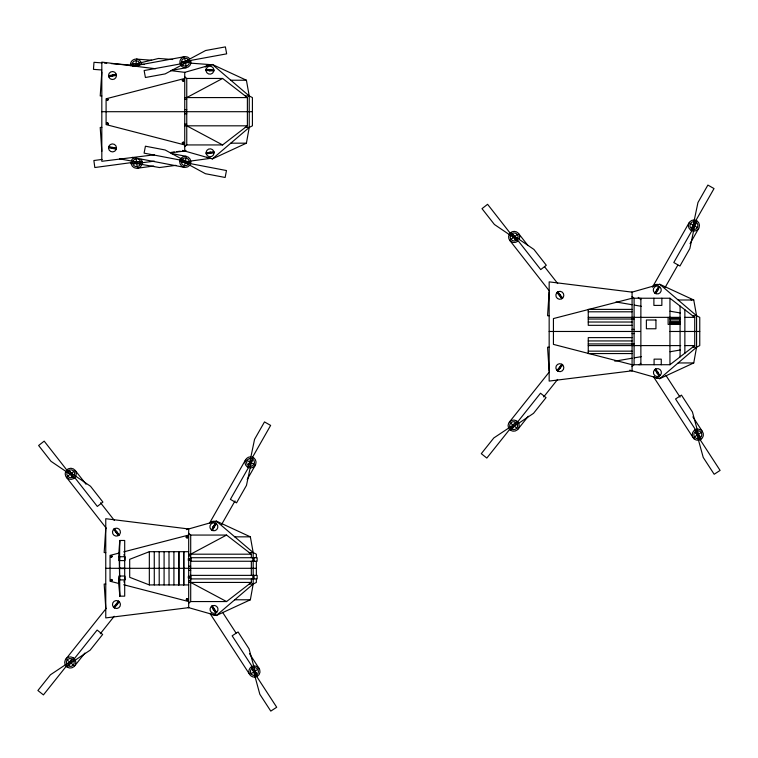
<?xml version="1.0" encoding="UTF-8"?>
<svg xmlns="http://www.w3.org/2000/svg" width="758" height="758" viewBox="0 0 758 758"><rect width="100%" height="100%" fill="white"/><g stroke="black" fill="none" stroke-linecap="round" stroke-linejoin="round"><path stroke-width="1.14" d="M119.603 560.588L119.717 540.473L124.7 540.473L124.7 596.158L119.717 596.158L118.873 576.033L124.786 576.033L124.786 579.898L118.873 579.898L119.717 596.158C120.105 577.52 118.561 559.006 119.717 540.473L118.873 560.588L124.786 560.588L124.786 556.723L118.873 556.723M124.587 560.588L124.786 556.723M108.584 147.156L108.527 148.198A3.98 3.98 0 0 0 116.088 149.639L116.476 147.621A3.98 3.98 0 0 0 108.915 146.171L108.584 147.156L116.41 148.653M101.818 72.057L100.217 95.963L101.818 95.963M105.76 528.667L104.168 552.573L105.76 552.573M549.162 291.83L547.56 315.735L549.162 315.735M144.475 64.487L140.997 64.231L138.344 65.633L138.468 64.042L133.702 63.681L133.579 65.273L137.558 65.567M136.317 60.687L136.08 63.862L135.227 64.601L135.966 65.453L136.819 64.714L136.08 63.862L158.555 58.461L172.691 59.512M108.081 99.383C105.182 97.915 107.968 102.576 108.053 99.383M108.081 124.009C106.272 125.705 106.328 121.536 108.081 123.213M108.053 124.009L108.053 123.213M110.573 556.192L111.132 557.168L112.108 556.599M112.089 556.599L111.521 555.623L110.545 556.192M112.108 580.022L111.113 579.453L110.573 580.429M110.545 580.429L111.549 580.998L112.089 580.022M182.498 150.406L212.373 158.915L246.407 143.177L249.23 127.439L249.23 95.963L246.407 80.225L212.373 64.487L184.734 72.351L170.721 70.617M188.088 607.48L216.324 615.524L250.358 599.786L253.181 584.048L253.181 552.573L250.358 536.835L216.324 521.097L186.411 529.615M629.803 370.169L659.716 378.687L693.75 362.949L696.574 347.211L696.574 315.735L693.75 299.997L659.716 284.259L631.48 292.304M118.873 579.898L119.603 576.033M112.402 148.407C114.392 146.645 110.981 149.421 112.591 147.403M187.776 161.511L187.482 163.074L182.782 162.174L183.085 160.611L187.776 161.511L189.974 163.548L226.471 170.541L225.145 177.476L205.409 173.705L184.933 162.563L184.497 161.691L185.435 161.056L186.061 161.994L185.132 162.629L184.535 165.756M186.032 157.929L185.435 161.056L165.149 149.98L145.422 146.199L144.096 153.144L180.594 160.127L182.782 162.174M205.949 69.888L206.167 68.874A3.98 3.98 0 0 1 213.841 69.442L213.68 71.498A3.98 3.98 0 0 1 206.005 70.93L205.949 69.888L213.898 70.485M107.57 122.843L107.134 124.369M123.952 582.068L124.587 579.898M182.327 80.282L183.521 79.798M183.891 80.689L183.502 81.172M182.327 142.703L183.521 142.22M183.891 143.12L183.502 143.603M110.63 579.832L111.104 580.988L112.032 580.628M186.383 536.702L186.383 537.498M186.383 599.123L186.676 600.213L187.34 599.786C188.875 599.673 186.43 597.891 187.34 599.256C188.884 599.389 186.402 601.141 187.34 599.786M187.046 537.896L186.25 537.1L187.046 536.304L187.34 536.835C188.884 536.939 186.411 538.73 187.34 537.365L187.823 536.891L187.046 536.304M187.046 598.725L186.25 599.521L187.046 600.317M209.606 523.02L245.668 459.632M248.643 464.067L251.002 459.916L252.386 460.703L250.026 464.853L248.643 464.067L248.766 467.07L230.394 499.37L236.534 502.857L246.473 485.395L251.286 462.588L250.907 461.688L249.827 461.992L250.121 463.081L251.211 462.778L253.977 464.36M211.491 529.946L215.357 523.143M211.899 530.259L215.841 523.333L214.884 522.944A3.98 3.98 0 0 0 211.075 529.634L212.865 530.657A3.98 3.98 0 0 0 216.674 523.967L215.841 523.333M247.762 467.231L248.548 465.848A3.98 3.98 0 0 1 251.523 458.533M253.276 457.538L252.49 458.922A3.98 3.98 0 0 1 249.505 466.236M212.382 530.458L216.257 523.645M221.63 524.441L235.018 500.915M247.222 479.454L255.361 465.147M652.42 287.206L689.06 222.795M692.035 227.239L694.394 223.079L695.787 223.866L693.418 228.025L692.035 227.239L692.168 230.233L673.786 262.533L679.935 266.03L689.865 248.558L694.679 225.751L694.3 224.861L693.219 225.154L693.513 226.244L694.603 225.941L697.369 227.523M654.884 293.109L658.759 286.306M655.3 293.422L659.233 286.496L658.276 286.107A3.98 3.98 0 0 0 654.467 292.796L656.257 293.82A3.98 3.98 0 0 0 660.066 287.13L659.233 286.496M691.154 230.394L691.94 229.011M696.668 220.701L695.882 222.085A3.98 3.98 0 0 1 696.214 228.802A3.98 3.98 0 0 1 689.988 226.263A3.98 3.98 0 0 1 694.915 221.696M655.774 293.621L659.65 286.818M665.022 287.614L677.832 265.101M690.036 243.64L698.762 228.31M116.855 604.837C116.211 602.544 116.05 606.248 116.448 604.514M559.442 367.365C560.475 369.733 559.603 365.422 560.247 368M186.364 536.702L187.074 536.304M186.364 599.123L187.074 598.725M65.918 659.005L106.224 608.399M71.138 660.114L68.163 663.856L69.414 664.851L72.389 661.109L71.138 660.114L73.971 659.119L97.128 630.05L102.652 634.455L90.136 650.175L70.75 663.127L69.783 663.108L69.651 661.98L70.769 661.857L70.901 662.975L73.393 664.965M113.605 607.262L118.485 601.132M66.799 666.841L67.794 665.6M72.759 659.365L73.753 658.115M113.965 607.632L118.93 601.397L118.04 600.867A3.98 3.98 0 0 0 113.245 606.883L114.856 608.172A3.98 3.98 0 0 0 119.65 602.146L118.93 601.397M114.411 607.897L119.29 601.776M74.635 665.96L84.896 653.074M100.293 633.754L114.212 616.273M509.31 422.168L548.887 372.491M514.54 423.277L511.555 427.019L512.806 428.014L515.781 424.272L514.54 423.277L517.363 422.282L540.52 393.222L546.044 397.618L533.528 413.337L514.142 426.29L513.033 426.119L513.043 425.153L514.17 425.02L514.294 426.138L516.785 428.128M556.997 370.425L561.877 364.295M510.191 430.013L513.175 426.271M516.151 422.528L517.145 421.287M557.357 370.795L562.322 364.57L561.432 364.029A3.98 3.98 0 0 0 556.637 370.046L558.248 371.335A3.98 3.98 0 0 0 563.042 365.318L562.322 364.57M557.803 371.069L562.682 364.939M518.036 429.123L528.298 416.237M543.675 396.936L557.613 379.436M113.994 528.999L113.264 529.747A3.98 3.98 0 0 0 118.011 535.802L119.631 534.532A3.98 3.98 0 0 0 114.884 528.468L113.994 528.999L118.902 535.271M557.386 292.162L556.656 292.91A3.98 3.98 0 0 0 561.403 298.965L563.023 297.695A3.98 3.98 0 0 0 558.286 291.641L557.386 292.162L562.294 298.444M182.905 61.843L183.19 63.416L187.889 62.554L187.605 60.981L182.905 61.843L180.688 63.871L144.134 70.551L145.403 77.505L165.168 73.896L185.738 62.923L186.117 61.862L185.255 61.417L184.611 62.346L185.539 62.98L186.117 66.117M187.889 62.554L190.106 60.526L226.661 53.846L225.391 46.892L205.626 50.511L185.255 61.417L184.677 58.281M212.373 158.915L249.23 127.439L252.414 125.819L252.414 97.583L249.23 95.963L212.373 64.487M211.861 606.068L211.065 606.741A3.98 3.98 0 0 0 215.263 613.194L216.996 612.066A3.98 3.98 0 0 0 212.799 605.614L211.861 606.068L216.201 612.748M216.324 615.524L253.181 584.048L256.365 582.428L256.365 578.904M257.767 669.361L255.095 671.095L253.996 670.868L253.759 671.967L254.859 672.204L255.19 671.285L249.031 648.801L238.078 631.954L232.147 635.81L252.405 666.964L252.461 669.958L255.067 673.966L256.403 673.104L253.797 669.096L252.461 669.958M639.098 364.825L640.851 363.328M655.253 369.231L654.457 369.904A3.98 3.98 0 0 0 658.655 376.356L660.389 375.238A3.98 3.98 0 0 0 656.191 368.786L655.253 369.231L659.593 375.911M659.716 378.687L696.574 347.211L699.757 345.591L699.757 317.356L696.574 315.735L659.716 284.259M184.734 146.616L186.752 144.939L222.606 144.939L247.392 125.819L247.392 97.583L222.606 78.453L186.752 78.453L184.734 76.776M188.685 603.235L190.703 601.558L226.557 601.558L251.343 582.428L251.343 578.904M632.077 366.398L634.095 364.721L669.949 364.721L694.735 345.591L694.735 317.356L669.949 298.235L634.095 298.235L632.077 296.558M71.612 476.166L72.863 475.181L69.916 471.419L68.665 472.395L71.612 476.166L74.426 477.18L97.337 506.439L102.908 502.08L90.515 486.266L71.243 473.153L70.124 473.314L70.134 474.281L71.252 474.413L71.394 473.295L73.896 471.334M67.623 476.242L70.134 474.281L51.004 461.319L38.62 445.496L44.182 441.137L67.092 470.396L69.916 471.419M116.04 532.457C118.703 532.429 114.306 532.277 116.855 531.822M515.004 239.329L516.255 238.344L513.308 234.582L512.057 235.567L515.004 239.329L517.828 240.343L540.729 269.602L546.3 265.253L533.916 249.429L514.635 236.316L513.668 236.325L513.526 237.444L514.644 237.586L514.786 236.468L517.297 234.497M511.015 239.414L513.526 237.444L494.405 224.482L482.012 208.658L487.584 204.3L510.485 233.559L513.308 234.582M559.432 295.62C562.095 295.592 557.699 295.449 560.247 294.985M251.088 673.701L253.759 671.967L259.833 694.262L270.786 711.108L276.708 707.252L256.45 676.098L256.403 673.104M699.795 436.267L698.459 437.139L695.853 433.131L697.189 432.259L699.795 436.267L699.842 439.261L720.1 470.415L714.178 474.271L703.225 457.425L697.066 434.94L697.388 434.031L698.488 434.258L698.26 435.367L697.152 435.13L694.48 436.864M701.159 432.524L698.488 434.258L692.424 411.964L681.47 395.126L675.549 398.973L695.806 430.127L695.853 433.131M186.752 97.583L222.606 78.453M190.703 554.193L226.557 535.063L251.343 554.193L251.343 557.717M133.702 63.681L131.049 65.084L111.36 63.606M186.809 536.835L186.25 537.1L186.809 537.365M183.521 81.172L182.327 80.689M183.521 143.603L182.327 143.12M188.685 551.691L149.335 551.691L129.675 559.319L129.703 577.312L149.364 584.93L188.685 584.93M512.806 428.014L509.973 429.009L486.825 458.069L481.292 453.672L493.809 437.953L513.043 425.153L510.551 423.163M69.414 664.851L66.581 665.846L43.424 694.906L37.9 690.51L50.416 674.791L69.651 661.98L67.159 660M112.402 75.023C111.625 77.487 113.804 73.668 112.591 76.037M106.594 99.99L108.138 99.582M184.734 78.453L106.092 98.786L106.092 124.606L184.734 144.939M632.077 298.235L553.435 318.568L553.435 344.388L632.077 364.721M119.158 553.046L110.043 555.406L110.043 581.225L119.158 583.575M123.725 551.862L188.685 535.063M132.593 66.259L135.966 65.453M132.328 66.23L184.393 56.708M108.555 75.724L116.258 74.312M108.584 76.245L116.419 74.805L116.097 73.82A3.98 3.98 0 0 0 108.527 75.203L108.896 77.231A3.98 3.98 0 0 0 116.467 75.847L116.419 74.805M189.32 61.483L190.883 61.199A5.581 5.581 0 0 1 180.357 64.591M108.735 76.738L116.448 75.326M171.355 70.437L186.402 67.689M614.804 361.178L632.077 358.231M634.38 357.833L641.287 356.658M670.081 351.74L680.447 349.969M102.074 159.426L93.878 160.525L94.816 167.527L131.646 162.563L134.374 163.804L139.112 163.169L138.904 161.587L134.166 162.221L134.374 163.804M170.863 152.453L174.359 151.979M176.69 151.666L180.196 151.193M182.526 150.88L186.023 150.406M206.129 152.803L213.889 151.761M131.115 163.444L132.688 163.226M142.163 161.947L140.59 162.165A3.98 3.98 0 0 0 134.488 159.341A3.98 3.98 0 0 0 134.507 166.059A3.98 3.98 0 0 0 140.59 163.207M206.129 153.324L214.031 152.263L214.031 153.296A3.98 3.98 0 0 1 206.403 154.329L206.129 152.282A3.98 3.98 0 0 1 213.756 151.259L214.031 152.263M206.271 153.827L214.031 152.784M154.291 161.122L141.632 162.828L138.904 161.587M137.387 168.229L153.703 166.021M189.841 161.151L210.828 158.318A5.581 5.581 0 0 1 206.697 157.228M175.894 165.339L159.493 167.546L136.535 163.491L135.853 162.591L136.535 161.909L137.425 162.591L136.743 163.482L137.17 166.646M154.367 154.803L101.818 161.302L101.818 62.099L155.542 68.741M170.721 152.775L184.734 151.041L184.734 72.351M230.802 80.225L246.407 80.225M182.299 80.49L183.9 80.49M245.298 95.963L249.23 95.963M184.734 97.583L247.392 97.583M184.734 99.251L186.752 99.251M184.734 109.607L186.752 109.607M101.818 111.701L252.414 111.701M184.734 113.795L186.752 113.795M184.734 124.151L186.752 124.151M184.734 125.819L247.392 125.819M101.818 127.439L100.217 127.439L101.818 151.344M245.298 127.439L249.23 127.439M182.299 142.911L183.9 142.911M230.802 143.177L246.407 143.177M678.145 299.997L693.75 299.997M632.077 309.387L588.255 309.387L588.255 325.324L632.077 325.324M588.255 311.803L632.077 311.803M692.641 315.735L696.574 315.735M588.255 317.356L680.078 317.356M684.862 317.356L694.735 317.356M669.987 318.284L680.078 318.284M588.255 319.023L634.095 319.023M669.987 319.213L680.078 319.213M669.987 321.07L680.078 321.07M588.255 322.027L632.077 322.027M669.987 322.283L680.078 322.283M669.987 323.42L680.078 323.42M680.078 324.415L668.12 324.415L668.12 317.356M632.077 329.379L634.095 329.379M549.162 331.473L634.095 331.473M634.446 331.473L640.358 331.473M669.911 331.473L684.862 331.473M685.279 331.473L699.757 331.473M632.077 333.567L634.095 333.567M632.077 337.623L588.255 337.623L588.255 353.56L632.077 353.56M588.255 340.929L632.077 340.929M588.255 343.933L634.095 343.933M588.255 345.591L680.741 345.591M684.862 345.591L694.735 345.591M549.162 347.211L547.56 347.211L549.162 371.117M692.641 347.211L696.574 347.211M588.255 351.144L632.077 351.144M678.145 362.949L693.75 362.949M188.685 533.395L190.703 535.063L226.557 535.063M234.753 536.835L250.358 536.835M249.249 552.573L253.181 552.573L256.365 554.193L256.365 557.717M188.685 554.193L251.343 554.193M188.685 555.86L190.703 555.86M190.703 557.717L257.151 557.717L257.151 561.252L190.703 561.252M188.372 558.608L190.798 558.608M188.372 559.489L190.798 559.489M188.372 560.37L190.798 560.37M188.685 566.217L190.703 566.217M119.603 568.064L124.587 568.064M105.76 568.31L120.607 568.31M123.924 568.31L256.365 568.31M119.603 568.557L124.587 568.557M188.685 570.404L190.703 570.404M190.703 575.369L257.151 575.369L257.151 578.904L190.703 578.904M190.798 576.251L188.372 576.251L188.391 578.022M188.372 577.132L190.798 577.132M188.372 578.022L190.798 578.022M110.573 580.022L111.549 579.453L112.089 580.429M188.685 580.761L190.703 580.761M188.685 582.428L251.343 582.428M105.76 584.048L104.168 584.048L105.76 607.954M249.249 584.048L253.181 584.048M234.753 599.786L250.358 599.786M136.44 59.096L151.685 60.233M190.391 63.132L210.336 64.62M206.053 69.376L213.87 69.963M130.461 64.24L132.053 64.354M205.977 70.409L213.794 70.996M102.093 62.914L93.992 62.308L93.461 69.357L101.714 69.973M104.415 63.094L106.726 63.265M187.074 537.896L186.364 537.498M615.951 301.968L632.077 304.725M634.38 305.114L641.287 306.298M670.081 311.216L680.447 312.988M119.47 158.858L136.535 161.909L136.108 158.744M171.308 153.486L186.335 156.366M108.754 146.664L116.438 148.132M179.807 160.791L183.455 161.492M187.112 162.193L190.76 162.894M108.555 147.677L116.249 149.146M132.243 157.361L184.232 167.319M123.725 584.759L188.685 601.558M106.594 123.412L108.138 123.819M186.752 125.819L222.606 144.939M190.703 582.428L226.557 601.558M690.443 223.582L693.219 225.154L697.957 202.538L707.887 185.075L714.027 188.571L695.655 220.872L695.787 223.866M656.816 289.708L657.717 290.219M247.051 460.419L249.827 461.992L254.555 439.375L264.495 421.912L270.634 425.409L252.262 457.709L252.386 460.703M183.502 79.798L183.891 80.282M183.502 142.22L183.891 142.703M638.217 297.382L640.851 299.628M216.324 521.097L253.181 552.573M518.548 233.521L527.975 245.554M544.642 266.844L557.708 283.53M557.831 291.906L562.663 298.065M510.721 232.564L511.697 233.815M516.615 240.097L517.591 241.347A5.581 5.581 0 0 1 508.855 238.685A5.581 5.581 0 0 1 514.341 231.379A5.581 5.581 0 0 1 519.334 239.035M557.026 292.541L561.849 298.709M509.764 240.39L548.925 290.409M75.156 470.348L86.033 484.248M100.539 502.772L114.316 520.367M114.439 528.733L119.271 534.902M67.32 469.401L68.305 470.652M71.906 475.257L74.199 478.184M113.624 529.368L118.456 535.536M66.372 477.227L106.253 528.165M665.95 375.447L680.068 397.154M692.878 416.862L702.495 431.653M655.717 369.004L659.991 375.57M694.783 430.023L695.655 431.359M699.994 438.039L700.866 439.375M654.855 369.572L659.128 376.139M653.387 376.593L693.144 437.736M222.558 612.284L236.032 633.006M249.486 653.699L259.103 668.49M212.325 605.841L216.599 612.407M251.391 666.86L252.253 668.196M254.859 672.204L257.474 676.212A5.581 5.581 0 0 0 254.129 665.96M211.463 606.4L215.736 612.966M209.994 613.43L249.752 674.573M107.134 99.023L107.57 100.558M123.952 554.553L124.587 556.723M691.116 299.363L691.315 300.14M124.587 576.033L124.786 579.898M684.862 309.738L684.862 353.219M680.078 306.043L680.078 356.904M669.987 317.356L669.987 324.415M669.949 298.235L669.949 318.36M669.949 324.282L669.949 364.721M661.857 298.235L661.857 305.408L653.889 305.408L653.889 298.235M661.26 364.721L661.26 359.14L654.088 359.14L654.088 364.721M640.87 298.235L640.87 364.721M634.095 298.235L634.095 364.721M256.365 561.252L256.365 575.369M253.958 557.717L253.958 561.252M253.958 575.369L253.958 578.904M253.532 557.717L253.542 561.252M253.532 575.369L253.542 578.904M253.248 557.717L253.248 561.252M253.248 575.369L253.248 578.904M251.343 561.252L251.343 575.369M190.77 557.717L190.751 561.252M190.751 575.369L190.77 578.904M190.703 535.063L190.703 558.608M190.703 559.489L190.703 576.251M190.703 578.022L190.703 601.558M188.391 558.608L188.391 560.37M186.752 78.453L186.752 144.939M183.796 551.691L183.796 584.93M183.749 551.691L183.749 584.93M183.095 79.685L183.095 81.286M183.095 142.116L183.095 143.707M173.914 551.691L173.914 584.93M168.996 551.691L169.053 584.93M164.088 551.691L164.088 584.93M159.171 551.691L159.218 584.93M154.253 551.691L154.3 584.93M149.335 551.691L149.335 584.93M119.603 556.723L119.603 579.898M653.301 286.041A5.581 5.581 0 0 1 658.674 284.563M695.323 220.152A5.581 5.581 0 0 1 693.949 231.124M692.499 230.944A5.581 5.581 0 0 1 693.873 219.972M659.147 377.872A5.581 5.581 0 0 1 653.69 376.717M698.033 438.674A3.98 3.98 0 0 1 694.129 433.206A3.98 3.98 0 0 1 700.733 431.975A3.98 3.98 0 0 1 699.056 438.484M510.968 234.563A3.98 3.98 0 0 1 517.676 235.084A3.98 3.98 0 0 1 514.369 240.93A3.98 3.98 0 0 1 510.466 235.463M508.476 427.683A5.581 5.581 0 0 1 514.019 420.074A5.581 5.581 0 0 1 518.567 428.308A5.581 5.581 0 0 1 509.186 428.962M517.382 424.186A3.98 3.98 0 0 1 513.422 429.625A3.98 3.98 0 0 1 510.172 423.741A3.98 3.98 0 0 1 516.871 423.277M205.314 67.045A5.581 5.581 0 0 1 211.766 64.923M130.547 65.69A5.581 5.581 0 0 1 134.99 59.171A5.581 5.581 0 0 1 141.509 63.615M132.11 65.396A3.98 3.98 0 0 1 139.614 62.923M141.803 164.818A5.581 5.581 0 0 1 131.106 161.985M131.475 160.582A5.581 5.581 0 0 1 134.488 157.55M141.054 159.284A5.581 5.581 0 0 1 142.172 163.406M189.642 58.584A5.581 5.581 0 0 0 179.911 63.198L181.475 62.914A3.98 3.98 0 0 1 186.402 58.347A3.98 3.98 0 0 1 188.467 64.743A3.98 3.98 0 0 1 181.797 63.909M181.067 158.195A5.581 5.581 0 0 1 190.305 164.268M189.5 165.49A5.581 5.581 0 0 1 180.262 159.407M182.271 159.237A3.98 3.98 0 0 1 188.865 163.576M188.297 164.448A3.98 3.98 0 0 1 181.693 160.109M75.468 660.436A5.581 5.581 0 0 1 65.794 665.799M65.084 664.52A5.581 5.581 0 0 1 74.767 659.166M73.981 661.023A3.98 3.98 0 0 1 67.074 664.851M66.571 663.942A3.98 3.98 0 0 1 73.479 660.114M66.306 470.434A5.581 5.581 0 0 1 75.933 475.872M75.222 477.142A5.581 5.581 0 0 1 65.586 471.703M67.576 471.4A3.98 3.98 0 0 1 74.455 475.275M73.943 476.185A3.98 3.98 0 0 1 67.064 472.3M215.755 614.71A5.581 5.581 0 0 1 210.298 613.554M256.157 676.837A5.581 5.581 0 0 1 249.126 673.256A5.581 5.581 0 0 1 252.698 666.225M254.641 675.511A3.98 3.98 0 0 1 250.737 670.044A3.98 3.98 0 0 1 257.341 668.812A3.98 3.98 0 0 1 255.664 675.321M209.9 522.878A5.581 5.581 0 0 1 216.627 521.949M251.921 456.989A5.581 5.581 0 0 1 250.547 467.961M249.107 467.781A5.581 5.581 0 0 1 250.481 456.809M213.254 609.242C214.381 612.227 215.499 606.969 213.254 609.242M656.646 372.405C657.783 375.39 658.891 370.131 656.646 372.405M213.102 526.602C214.097 529.634 215.452 524.432 213.102 526.602M656.494 289.764C657.489 292.796 658.844 287.595 656.494 289.764M111.104 555.642L110.545 556.599L111.549 557.168L112.108 556.192L111.104 555.642M209.17 69.925C209.919 73.033 211.69 67.955 209.17 69.925M209.341 152.491C209.919 155.636 211.965 150.662 209.341 152.491M632.077 370.823L549.162 381.075L549.162 281.872L632.077 292.133L632.077 370.823M188.685 607.651L105.76 617.912L105.76 518.709L188.685 528.97L188.685 607.651M655.945 319.999L646.385 319.999L646.385 328.764L655.945 328.764L655.945 319.999M178.879 584.93L178.879 551.691L178.831 584.93M694.091 438.844A5.581 5.581 0 0 0 703.282 435.85A5.581 5.581 0 0 0 696.1 429.388A5.581 5.581 0 0 0 694.091 438.844"/></g></svg>
